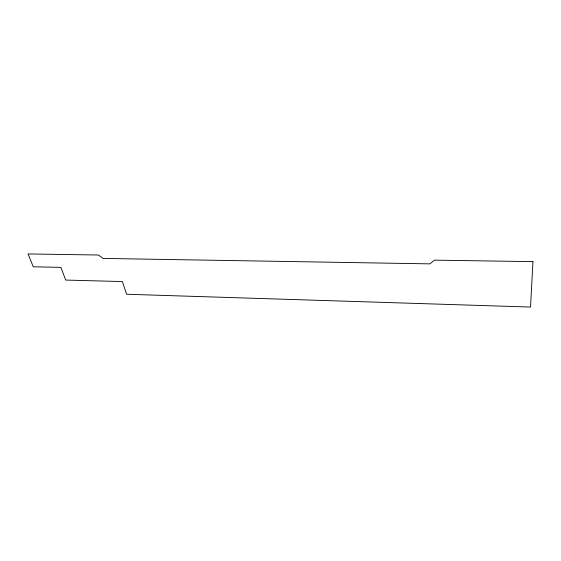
<?xml version="1.0" encoding="UTF-8"?>
<svg xmlns="http://www.w3.org/2000/svg" width="561" height="561" viewBox="0 0 561 561"><rect width="100%" height="100%" fill="white"/><g stroke="black" fill="none" stroke-linecap="round" stroke-linejoin="round"><path stroke-width="0.84" d="M532.95 261.643L530.545 307.056L126.576 294.252L122.396 281.566L65.714 280.072L60.869 267.373L33.281 266.798L28.05 253.944L98.371 255.017L103.175 258.418L429.915 263.866L434.537 260.143L532.95 261.643"/></g></svg>
